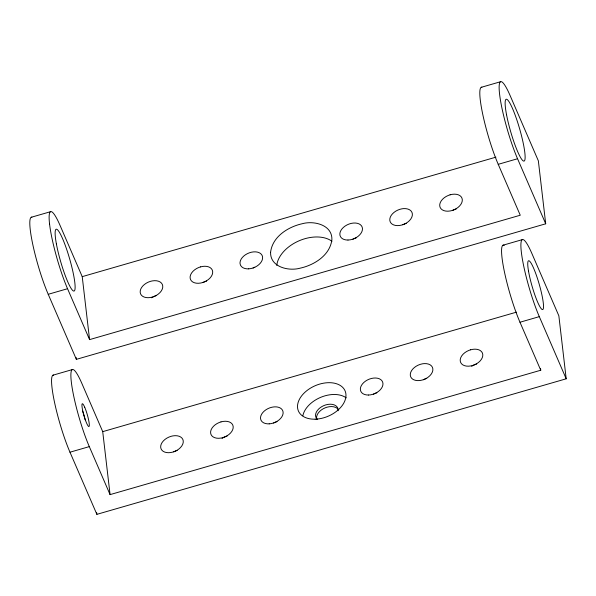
<?xml version="1.0" encoding="UTF-8"?>
<svg xmlns="http://www.w3.org/2000/svg" width="596" height="596" viewBox="0 0 596 596"><rect width="100%" height="100%" fill="white"/><g stroke="black" fill="none" stroke-linecap="round" stroke-linejoin="round"><path stroke-width="0.89" d="M206.603 281.051L204.845 281.655A11.86 7.733 -23.4 0 0 203.161 282.437M456.208 208.958L454.457 209.561A11.86 7.733 -23.4 0 0 452.774 210.351M227.098 436.048L225.348 436.652A11.86 7.733 -23.4 0 0 222.077 438.388M476.711 363.962L474.952 364.566A11.86 7.733 -23.4 0 0 471.689 366.294M31.297 217.257L50.623 211.677M481.307 87.292L500.633 81.712M481.851 87.232A47.442 6.921 73.9 0 0 482.76 114.395A47.442 6.921 73.9 0 0 498.226 164.325L520.256 215.23L89.571 339.616L82.226 276.641L495.932 157.158M31.849 217.197A47.442 6.921 73.9 0 0 32.758 244.36A47.442 6.921 73.9 0 0 48.224 294.297L67.549 288.717L89.571 339.616M498.226 164.325L517.552 158.745L545.705 223.798L76.37 359.351L48.224 294.297M53.051 375.16L72.377 369.58M503.061 245.194L522.387 239.614M540.542 368.41L540.751 370.235L110.074 494.62L102.721 431.646L516.427 312.162M53.603 375.108A47.442 6.921 73.9 0 0 54.512 402.263A47.442 6.921 73.9 0 0 69.978 452.2L89.303 446.62L110.074 494.62M504.238 245.358A47.442 6.921 73.9 0 0 504.179 270.673A47.442 6.921 73.9 0 0 519.98 322.235L539.305 316.647L566.2 378.803L96.872 514.348L69.978 452.2M519.98 322.235L540.751 370.235M82.226 276.641L60.196 225.735A47.442 6.921 73.9 0 0 49.587 224.215L49.58 224.126M102.721 431.646L81.95 383.638A47.442 6.921 73.9 0 0 71.341 382.118A47.442 6.921 73.9 0 0 89.303 446.62M566.2 378.803L558.854 315.82L531.96 253.672A47.442 6.921 73.9 0 0 521.351 252.153A47.442 6.921 73.9 0 0 539.305 316.647M545.705 223.798L538.352 160.823L510.206 95.77A47.442 6.921 73.9 0 0 499.597 94.25A47.442 6.921 73.9 0 0 517.552 158.745M96.656 512.523L96.872 514.348M76.161 357.518L76.37 359.351M423.346 379.771A11.86 7.733 -23.4 0 1 426.788 378.378M316.871 419.532A11.86 7.733 -23.4 0 1 325.192 407.82L326.943 407.21A11.86 7.733 -23.4 0 1 338.297 409.556M338.118 410.741A11.86 7.733 -23.4 0 0 338.111 409.474L337.828 408.282A11.86 7.733 -23.4 0 0 325.923 404.855L324.172 405.459A11.86 7.733 -23.4 0 0 317.214 419.204M273.579 423.026A11.86 7.733 -23.4 0 1 277.021 421.633M373.424 394.187A11.86 7.733 -23.4 0 1 376.866 392.794M173.734 451.857A11.86 7.733 -23.4 0 1 177.176 450.464M82.635 411.121A11.86 1.728 73.9 0 1 85.168 419.837M302.857 415.755A25.412 16.576 -23.4 0 1 320.886 397.256A25.412 16.576 -23.4 0 1 346.261 397.86M402.851 224.766A11.86 7.733 -23.4 0 1 406.286 223.373M67.549 288.717A47.442 6.921 73.9 0 1 49.587 224.215M253.084 268.021A11.86 7.733 -23.4 0 1 254.768 267.239M352.929 239.182A11.86 7.733 -23.4 0 1 356.363 237.797M151.66 297.799A11.86 7.733 -23.4 0 1 156.681 295.467M276.76 265.414A32.191 20.994 -23.4 0 1 298.834 240.903A32.191 20.994 -23.4 0 1 331.957 241.246M270.591 252.309C270.13 267.12 288.688 271.441 300.28 268.14C314.435 265.011 330.132 255.125 331.89 239.562C332.352 224.752 313.794 220.438 302.202 223.738C288.047 226.86 272.357 236.746 270.591 252.309M405.444 223.582L403.753 224.364A11.86 7.733 -23.4 0 1 389.814 220.356A11.86 7.733 -23.4 0 1 401.942 208.816L403.693 208.607A11.86 7.733 -23.4 0 1 412.358 213.845A11.86 7.733 -23.4 0 1 405.444 223.582M425.939 378.587L424.255 379.369A11.86 7.733 -23.4 0 1 410.309 375.361A11.86 7.733 -23.4 0 1 422.437 363.821L424.196 363.612A11.86 7.733 -23.4 0 1 432.852 368.85A11.86 7.733 -23.4 0 1 425.939 378.587M200.48 266.904L198.729 267.507A11.86 7.733 -23.4 0 0 190.124 278.027A11.86 7.733 -23.4 0 0 200.539 283.055L202.312 282.646A11.86 7.733 -23.4 0 0 212.668 271.515A11.86 7.733 -23.4 0 0 200.48 266.904M154.148 296.458L152.397 297.061A11.86 7.733 -23.4 0 1 140.202 292.45A11.86 7.733 -23.4 0 1 150.557 281.319L152.33 280.91A11.86 7.733 -23.4 0 1 162.745 285.938A11.86 7.733 -23.4 0 1 154.148 296.458M450.092 194.81L448.334 195.421A11.86 7.733 -23.4 0 0 439.736 205.94A11.86 7.733 -23.4 0 0 450.151 210.969L451.924 210.552A11.86 7.733 -23.4 0 0 462.28 199.429A11.86 7.733 -23.4 0 0 450.092 194.81M220.974 421.901L219.224 422.512A11.86 7.733 -23.4 0 0 210.619 433.031A11.86 7.733 -23.4 0 0 221.041 438.06L222.815 437.65A11.86 7.733 -23.4 0 0 233.17 426.52A11.86 7.733 -23.4 0 0 220.974 421.901M174.643 451.455L172.892 452.066A11.86 7.733 -23.4 0 1 160.696 447.447A11.86 7.733 -23.4 0 1 171.052 436.324L172.833 435.907A11.86 7.733 -23.4 0 1 183.248 440.936A11.86 7.733 -23.4 0 1 174.643 451.455M470.587 349.815L468.836 350.418A11.86 7.733 -23.4 0 0 460.231 360.938A11.86 7.733 -23.4 0 0 470.646 365.966L472.419 365.557A11.86 7.733 -23.4 0 0 482.775 354.426A11.86 7.733 -23.4 0 0 470.587 349.815M248.711 268.848L247.02 268.848A11.86 7.733 -23.4 0 1 240.046 263.611L240.039 262.337A11.86 7.733 -23.4 0 1 255.617 251.862L257.204 252.071A11.86 7.733 -23.4 0 1 262.307 255.907L262.59 257.1A11.86 7.733 -23.4 0 1 248.711 268.848M269.206 423.853L267.515 423.845A11.86 7.733 -23.4 0 1 260.541 418.615L260.541 417.342A11.86 7.733 -23.4 0 1 276.119 406.867L277.699 407.075A11.86 7.733 -23.4 0 1 282.809 410.912L283.093 412.104A11.86 7.733 -23.4 0 1 269.206 423.853M84.707 407.254L84.163 406.062A11.86 1.728 73.9 0 0 82.054 406.874A11.86 1.728 73.9 0 0 85.973 421.61L86.547 423.004A11.86 1.728 73.9 0 0 89.199 423.383A11.86 1.728 73.9 0 0 84.707 407.254M368.477 395.036A11.86 7.733 -23.4 0 0 382.654 382.073A11.86 7.733 -23.4 0 0 363.851 382.453A11.86 7.733 -23.4 0 0 368.477 395.036M315.15 419.182A25.412 16.576 -23.4 0 0 345.233 391.252A25.412 16.576 -23.4 0 0 304.832 392.377A25.412 16.576 -23.4 0 0 315.15 419.182M528.525 271.18A25.412 3.71 73.9 0 0 542.174 309.51A25.412 3.71 73.9 0 0 536.199 274.793A25.412 3.71 73.9 0 0 528.525 271.18M347.982 240.039A11.86 7.733 -23.4 0 0 362.152 227.076A11.86 7.733 -23.4 0 0 343.356 227.448A11.86 7.733 -23.4 0 0 347.982 240.039M56.389 243.906A32.191 4.701 73.9 0 0 73.725 291.072A32.191 4.701 73.9 0 0 65.269 245.403A32.191 4.701 73.9 0 0 56.389 243.906M506.548 114.76A32.191 4.701 73.9 0 0 523.884 161.114A32.191 4.701 73.9 0 0 514.966 114.603A32.191 4.701 73.9 0 0 506.548 114.76"/></g></svg>
